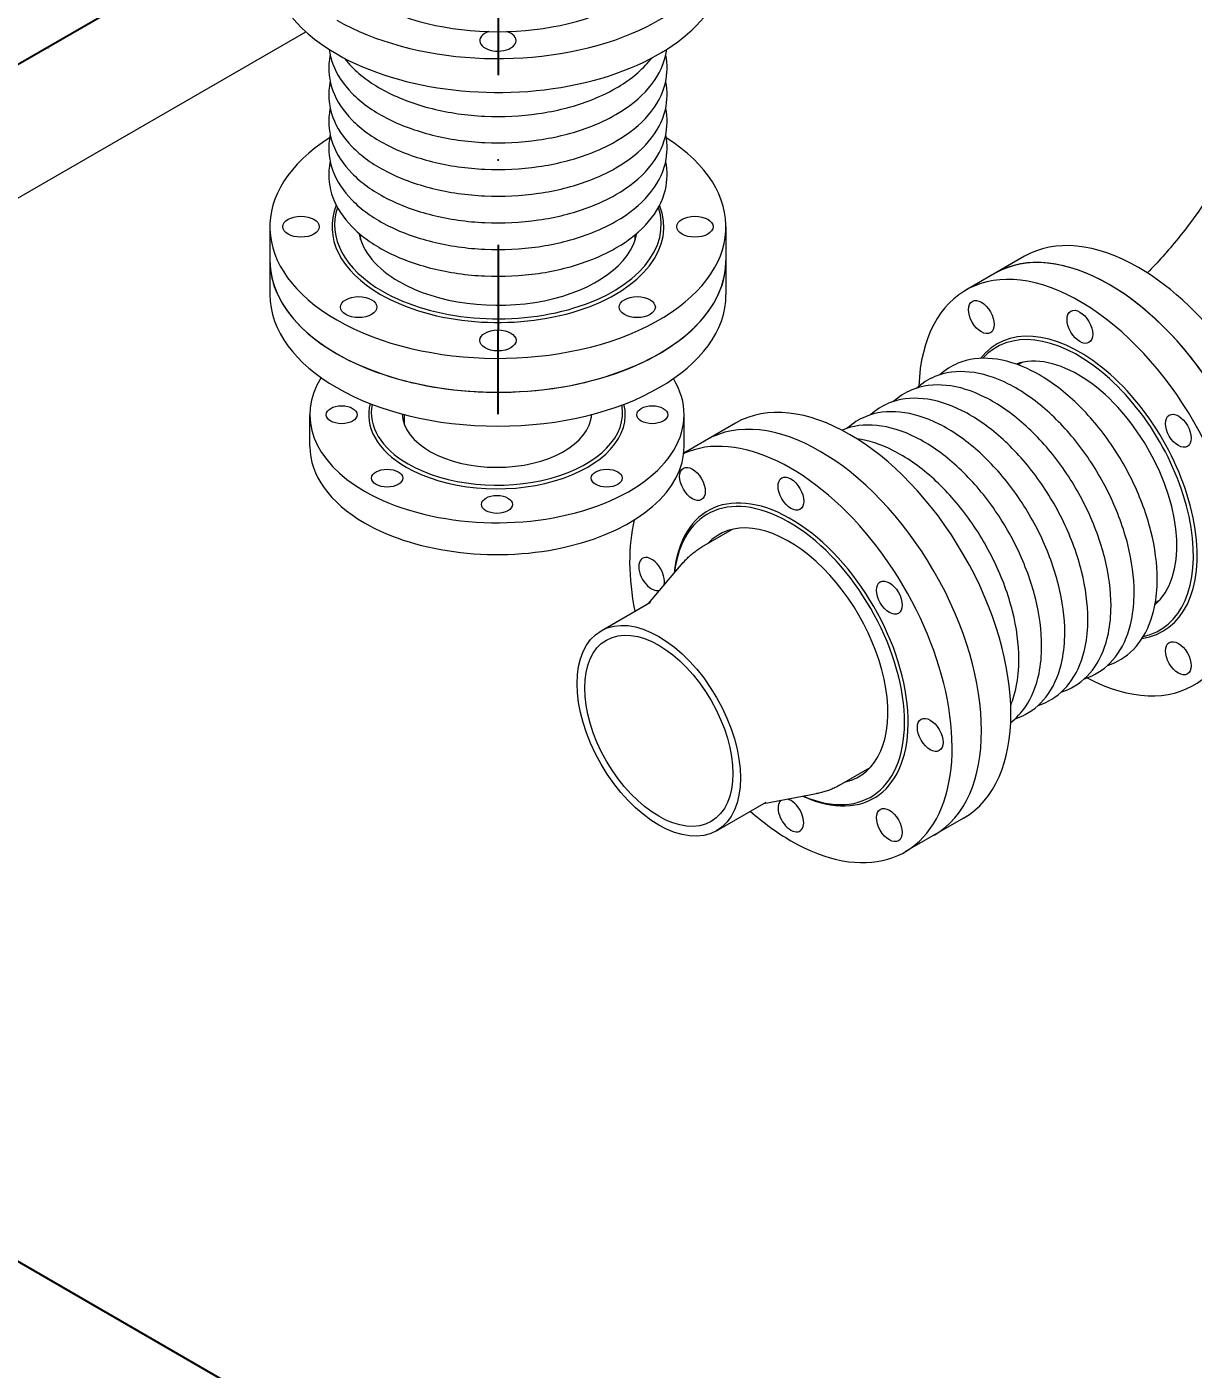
# Model space of a CAD drawing. Header units: millimetres. Extents: x -312439 to 477422, y -331570 to 212570.
# Drawn here: x 341843 to 342717, y 172055 to 173061 of the extents above; entities that cross this region are included whole.
import ezdxf

# ---------------------------------------------------------------- set-up
doc = ezdxf.new("R2010")
doc.units = ezdxf.units.MM
doc.linetypes.add('DASHDOT', pattern=[25.4, 12.7, -6.35, 0, -6.35])
doc.styles.add('ROMAND', font='ROMAND.SHX')
doc.dimstyles.new('1-50 (MILIMETRO)', dxfattribs={"dimscale": 0, "dimtxt": 125, "dimasz": 125, "dimexe": 100, "dimexo": 100, "dimgap": 50, "dimtad": 0, "dimdec": 0, "dimzin": 0, "dimdsep": 46, "dimtxsty": 'ROMAND', "dimcen": -390, "dimclrd": 1, "dimclre": 1, "dimclrt": 3, "dimadec": 0, "dimazin": 0, "dimtfac": 1, "dimtdec": 0, "dimtix": 1, "dimtmove": 2, "dimatfit": 2, "dimfxl": 1, "dimtvp": 1, "dimtolj": 1, "dimtzin": 0, "dimarcsym": 0})

# ---------------------------------------------------------------- blocks, each defined once
blk = doc.blocks.new('*D96')
at = {"color": 1, "lineweight": -2, "transparency": 16777216}
for p, q in [((340982.5, 172444.7), (340982.5, 172743.9)), ((347857.3, 168659.3), (341090.8, 172566)), ((347965.6, 168413.1), (347965.6, 168712.3))]:
    blk.add_line(p, q, dxfattribs=at)
at = {"color": 1, "transparency": 16777216}
for points in [[(341101.2, 172584), (341080.3, 172547.9), (340982.5, 172628.5)], [(347867.7, 168677.3), (347846.9, 168641.2), (347965.6, 168596.8)]]:
    blk.add_solid(points, dxfattribs=at)
at = {"layer": 'Defpoints', "color": 0, "transparency": 16777216}
for p in [(340982.5, 172628.5), (340982.5, 172329.3), (347965.6, 168297.6)]:
    blk.add_point(p, dxfattribs=at)
at = {"color": 3, "transparency": 16777216, "insert": (344536.5, 170720.9), "char_height": 125, "attachment_point": 5, "rotation": 330, "style": 'ROMAND'}
blk.add_mtext('\\A1;8063', dxfattribs=at)
blk = doc.blocks.new('*D127')
at = {"color": 1, "lineweight": -2, "transparency": 16777216}
for p, q in [((342314.6, 173424.3), (341072.6, 174141.4)), ((340339.7, 173602.8), (341064.3, 174021.1)), ((341373.4, 172880.9), (340131.4, 173598))]:
    blk.add_line(p, q, dxfattribs=at)
at = {"color": 1, "transparency": 16777216}
for points in [[(341053.9, 174039.2), (341074.7, 174003.1), (341172.6, 174083.6)], [(340329.3, 173620.8), (340350.1, 173584.7), (340231.4, 173540.3)]]:
    blk.add_solid(points, dxfattribs=at)
at = {"layer": 'Defpoints', "color": 0, "transparency": 16777216}
for p in [(341172.6, 174083.6), (342414.6, 173366.6), (341473.4, 172823.2)]:
    blk.add_point(p, dxfattribs=at)
at = {"color": 3, "transparency": 16777216, "insert": (340639.5, 173920.2), "char_height": 125, "attachment_point": 5, "rotation": 30, "style": 'ROMAND'}
blk.add_mtext('\\A1;1087', dxfattribs=at)
blk = doc.blocks.new('*D60')
at = {"color": 1, "lineweight": -2, "transparency": 16777216}
for p, q in [((342314.6, 175046.3), (341618.3, 174644.3)), ((341718.3, 174577.1), (341718.3, 173089.6)), ((342314.6, 173308.8), (341618.3, 172906.9))]:
    blk.add_line(p, q, dxfattribs=at)
at = {"color": 1, "transparency": 16777216}
for points in [[(341697.5, 174577.1), (341739.2, 174577.1), (341718.3, 174702.1)], [(341697.5, 173089.6), (341739.2, 173089.6), (341718.3, 172964.6)]]:
    blk.add_solid(points, dxfattribs=at)
at = {"layer": 'Defpoints', "color": 0, "transparency": 16777216}
for p in [(342414.6, 175104), (342414.6, 173366.6), (341718.3, 172964.6)]:
    blk.add_point(p, dxfattribs=at)
at = {"color": 3, "transparency": 16777216, "insert": (341593.3, 174175.9), "char_height": 125, "attachment_point": 5, "rotation": 90, "style": 'ROMAND'}
blk.add_mtext('\\A1;1737', dxfattribs=at)

msp = doc.modelspace()

# ---------------------------------------------------------------- linework, layer by layer
at = {"color": 6, "linetype": 'DASHDOT', "ltscale": 10}
msp.add_line((342196.579, 174422.222), (342195.725, 172746.055), dxfattribs=at)
at = {"color": 6, "linetype": 'DASHDOT', "ltscale": 10, "extrusion": (4.44089e-16, 0.816497, 0.57735)}
msp.add_line((341473.433, 172823.204), (342414.561, 173366.564), dxfattribs=at)
at = {"color": 5, "linetype": 'Continuous', "lineweight": 0, "extrusion": (4.44089e-16, 0.816497, 0.57735)}
for p, q in [((341700.251, 172854.243), (342051.794, 173057.207)), ((342024.873, 172911.155), (342024.873, 172860.355)), ((342366.577, 172911.155), (342366.577, 172860.355)), ((342092.847, 172901.48), (342092.847, 172905.23)), ((342298.604, 172901.48), (342298.604, 172905.23)), ((342590.294, 172888.992), (342546.3, 172863.592)), ((342588.665, 172809.563), (342585.418, 172807.688)), ((342054.756, 172746.48), (342054.756, 172770.28)), ((342125.731, 172762.764), (342125.731, 172770.371)), ((342265.719, 172768.084), (342265.719, 172770.371)), ((342335.222, 172746.48), (342335.222, 172770.28)), ((342373.787, 172763.992), (342334.965, 172741.578)), ((342348.612, 172671.181), (342371.57, 172684.435)), ((342308.432, 172628.891), (342334.546, 172659.448)), ((342272.969, 172608.416), (342310.041, 172629.82)), ((342691.544, 172631.372), (342688.297, 172629.497)), ((342451.675, 172492.672), (342474.632, 172505.926)), ((342394.961, 172479.019), (342434.48, 172486.356)), ((342359.497, 172458.544), (342396.57, 172479.948)), ((342544.639, 172468.068), (342500.645, 172442.668))]:
    msp.add_line(p, q, dxfattribs=at)
at = {"color": 5, "linetype": 'Continuous', "lineweight": 0}
for centre, major_axis, start_param, end_param in [((342195.725, 173135.755), (170.852, 0), 3.92699082, 6.66222361), ((342195.725, 173135.755), (-135.947, 0), 0, 3.14159265), ((342195.725, 173110.355), (-170.852, 0), 0, 0.78539816), ((342195.725, 173110.355), (-170.852, 0), 0.78539816, 3.14159265), ((342195.725, 173050.549), (13.595, 0), 2.09007596, 7.06858347), ((342195.725, 173050.549), (13.595, 0), 0.78539816, 1.05151669), ((342195.725, 172911.155), (-170.852, 0), 5.54247328, 7.06858347), ((342195.725, 172911.155), (-170.852, 0), 0.78539816, 3.88230468), ((342195.725, 172911.155), (-124.312, 0), 6.0571064, 7.06858347), ((342195.725, 172912.755), (122.352, 0), 2.95808865, 3.92699082), ((342195.725, 172911.155), (-124.312, 0), 0.78539816, 3.36767156), ((342195.725, 172912.755), (122.352, 0), 3.92699082, 6.46668931), ((342195.725, 172912.755), (104.716, 0), 3.24907876, 3.92699082), ((342195.725, 172912.755), (104.716, 0), 3.92699082, 6.1756992), ((342653.723, 172728.33), (85.426, -147.962), 0, 3.14159265), ((342675.72, 172741.03), (-85.426, 147.962), 5.49778714, 6.28318531), ((342631.726, 172715.63), (-85.426, 147.962), 2.40088063, 7.02389733), ((342653.723, 172728.33), (-85.426, 147.962), 5.49778714, 6.28318531), ((342195.725, 172885.755), (170.852, 0), 3.14159265, 6.28318531), ((342195.725, 172885.755), (170.852, 0), 3.14159265, 3.92699082), ((342195.725, 172885.755), (170.852, 0), 3.92699082, 6.28318531), ((342675.72, 172741.03), (-85.426, 147.962), 4.24851334, 5.49778714), ((342653.723, 172728.33), (-85.426, 147.962), 3.14159265, 5.49778714), ((342195.725, 172860.355), (-170.852, 0), 0, 3.14159265), ((342631.726, 172715.63), (-62.156, 107.657), 2.91551375, 6.50926421), ((342630.34, 172714.83), (61.176, -105.96), 6.09968131, 9.60828196), ((342630.34, 172714.83), (52.358, -90.686), 0.10748611, 3.03410655), ((342194.989, 172770.28), (-140.233, 0), 5.93304267, 7.06858347), ((342194.989, 172770.28), (-140.233, 0), 0.78539816, 3.48229878), ((342459.213, 172616.03), (85.426, -147.962), 0, 3.14159265), ((342194.989, 172770.28), (96.142, 0), 2.98987482, 3.92699082), ((342194.989, 172771.88), (94.183, 0), 3.02695683, 3.92699082), ((342194.989, 172770.28), (96.142, 0), 3.92699082, 6.42546663), ((342194.989, 172771.88), (94.183, 0), 3.92699082, 6.38821398), ((342437.216, 172603.33), (85.426, -147.962), 0, 3.14159265), ((342194.989, 172771.88), (-71.035, 0), 0.02553219, 3.1064533), ((342415.219, 172590.63), (-85.426, 147.962), 2.35619449, 6.22477498), ((342194.989, 172746.48), (140.233, 0), 3.14159265, 3.92699082), ((342194.989, 172746.48), (140.233, 0), 3.92699082, 6.28318531), ((342415.219, 172590.63), (-62.156, 107.657), 2.45904627, 6.96573169), ((342413.834, 172589.83), (61.176, -105.96), 5.62196445, 10.08599882), ((342415.219, 172590.63), (-85.426, 147.962), 0.54616254, 1.03973171), ((342413.834, 172589.83), (52.358, -90.686), 6.10524599, 9.60271728), ((342310.863, 172650.88), (-6.797, 11.773), 3.65792062, 8.6393798), ((342310.863, 172650.88), (-6.797, 11.773), 2.35619449, 3.02823479), ((342415.219, 172470.13), (-6.797, 11.773), 0.11335786, 2.35619449), ((342415.219, 172470.13), (-6.797, 11.773), 2.35619449, 5.76685734), ((342415.219, 172590.63), (-85.426, 147.962), 2.10186094, 2.35619449)]:
    msp.add_ellipse(centre, major_axis=major_axis, ratio=0.57735027, start_param=start_param, end_param=end_param, dxfattribs=at)
for centre, major_axis in [((342048.143, 172911.155), (-13.595, 0)), ((342343.307, 172911.155), (-13.595, 0)), ((342091.369, 172850.905), (-13.595, 0)), ((342300.081, 172850.905), (-13.595, 0)), ((342557.935, 172843.44), (-6.797, 11.773)), ((342631.726, 172836.13), (-6.797, 11.773)), ((342195.725, 172825.949), (-13.595, 0)), ((342078.638, 172770.28), (11.635, 0)), ((342311.34, 172770.28), (-11.635, 0)), ((342705.517, 172758.233), (-6.797, 11.773)), ((342112.717, 172722.78), (11.635, 0)), ((342277.261, 172722.78), (-11.635, 0)), ((342341.428, 172718.44), (-6.797, 11.773)), ((342415.219, 172711.13), (-6.797, 11.773)), ((342194.989, 172703.105), (-11.635, 0)), ((342489.01, 172633.233), (-6.797, 11.773)), ((342316.233, 172533.48), (-43.264, 74.936)), ((342316.233, 172533.48), (-39.253, 67.988)), ((342705.517, 172587.821), (-6.797, 11.773)), ((342519.575, 172530.38), (-6.797, 11.773)), ((342489.01, 172462.821), (-6.797, 11.773))]:
    msp.add_ellipse(centre, major_axis=major_axis, ratio=0.57735027, dxfattribs=at)
for points, knots in [([(342781.74, 173048.63), (342778.94, 173038.673), (342775.593, 173028.484), (342764.123, 172998.05), (342754.493, 172977.611), (342731.937, 172938.183), (342718.967, 172919.225), (342697.743, 172893.024), (342690.091, 172884.418), (342682.355, 172876.489)], [0.369794337, 0.369794337, 0.369794337, 0.369794337, 0.507609134, 0.507609134, 0.778558045, 0.778558045, 1.053396997, 1.053396997, 1.20100199, 1.20100199, 1.20100199, 1.20100199]), ([(342070.04, 173039.778), (342069.796, 173038.659), (342069.593, 173037.536), (342068.307, 173028.587), (342069.21, 173020.605), (342074.915, 173005.253), (342079.785, 172997.911), (342093.173, 172984.203), (342101.924, 172977.923), (342122.334, 172967.284), (342134.041, 172962.961), (342159.088, 172956.742), (342172.419, 172954.841), (342199.382, 172953.608), (342213.008, 172954.269), (342239.252, 172958.093), (342251.865, 172961.255), (342270.785, 172968.313), (342277.752, 172971.558), (342284.096, 172975.221)], [3.80182001, 3.80182001, 3.80182001, 3.80182001, 3.84420963, 3.84420963, 4.1383608, 4.1383608, 4.44043772, 4.44043772, 4.76340526, 4.76340526, 5.09164712, 5.09164712, 5.41874426, 5.41874426, 5.74494249, 5.74494249, 6.07146428, 6.07146428, 6.28318531, 6.28318531, 6.28318531, 6.28318531]), ([(342069.317, 173043.994), (342069.782, 173040.287), (342070.693, 173036.615), (342074.915, 173025.253), (342079.785, 173017.911), (342093.173, 173004.203), (342101.924, 172997.923), (342122.334, 172987.284), (342134.041, 172982.961), (342159.088, 172976.742), (342172.419, 172974.841), (342199.382, 172973.608), (342213.008, 172974.269), (342239.252, 172978.093), (342251.865, 172981.255), (342270.785, 172988.313), (342277.752, 172991.558), (342284.096, 172995.221)], [3.99916947, 3.99916947, 3.99916947, 3.99916947, 4.1383608, 4.1383608, 4.44043772, 4.44043772, 4.76340526, 4.76340526, 5.09164712, 5.09164712, 5.41874426, 5.41874426, 5.74494249, 5.74494249, 6.07146428, 6.07146428, 6.28318531, 6.28318531, 6.28318531, 6.28318531]), ([(342284.096, 172995.221), (342293.931, 173000.899), (342302.271, 173007.584), (342314.853, 173022.348), (342319.185, 173030.416), (342321.604, 173040.549), (342321.917, 173042.268), (342322.133, 173043.994)], [0, 0, 0, 0, 0.328163505, 0.328163505, 0.648411862, 0.648411862, 0.713219509, 0.713219509, 0.713219509, 0.713219509]), ([(342284.096, 172975.221), (342293.931, 172980.899), (342302.271, 172987.584), (342314.853, 173002.348), (342319.185, 173010.416), (342322.844, 173025.743), (342322.918, 173032.861), (342321.41, 173039.778)], [0, 0, 0, 0, 0.328163505, 0.328163505, 0.648411862, 0.648411862, 0.910568967, 0.910568967, 0.910568967, 0.910568967]), ([(342080.544, 173037.5), (342082.231, 173035.312), (342084.084, 173033.185), (342093.01, 173024.026), (342101.765, 173017.732), (342122.188, 173007.066), (342133.907, 173002.731), (342158.98, 172996.493), (342172.326, 172994.584), (342199.319, 172993.34), (342212.96, 172993.999), (342239.238, 172997.82), (342251.869, 173000.984), (342270.825, 173008.051), (342277.809, 173011.303), (342284.169, 173014.975)], [4.34585481, 4.34585481, 4.34585481, 4.34585481, 4.43949986, 4.43949986, 4.76247371, 4.76247371, 5.09090297, 5.09090297, 5.41816927, 5.41816927, 5.74451372, 5.74451372, 6.07118729, 6.07118729, 6.28318531, 6.28318531, 6.28318531, 6.28318531]), ([(342284.169, 173014.975), (342294.021, 173020.663), (342302.379, 173027.362), (342309.503, 173035.725), (342310.218, 173036.608), (342310.906, 173037.5)], [0, 0, 0, 0, 0.328347356, 0.328347356, 0.36653417, 0.36653417, 0.36653417, 0.36653417]), ([(342070.04, 173019.778), (342069.796, 173018.659), (342069.593, 173017.536), (342068.307, 173008.587), (342069.21, 173000.605), (342074.915, 172985.253), (342079.785, 172977.911), (342093.173, 172964.203), (342101.924, 172957.923), (342122.334, 172947.284), (342134.041, 172942.961), (342159.088, 172936.742), (342172.419, 172934.841), (342199.382, 172933.608), (342213.008, 172934.269), (342239.252, 172938.093), (342251.865, 172941.255), (342270.785, 172948.313), (342277.752, 172951.558), (342284.096, 172955.221)], [3.80182001, 3.80182001, 3.80182001, 3.80182001, 3.84420963, 3.84420963, 4.1383608, 4.1383608, 4.44043772, 4.44043772, 4.76340526, 4.76340526, 5.09164712, 5.09164712, 5.41874426, 5.41874426, 5.74494249, 5.74494249, 6.07146428, 6.07146428, 6.28318531, 6.28318531, 6.28318531, 6.28318531]), ([(342284.096, 172955.221), (342293.931, 172960.899), (342302.271, 172967.584), (342314.853, 172982.348), (342319.185, 172990.416), (342322.844, 173005.743), (342322.918, 173012.861), (342321.41, 173019.778)], [0, 0, 0, 0, 0.328163505, 0.328163505, 0.648411862, 0.648411862, 0.910568967, 0.910568967, 0.910568967, 0.910568967]), ([(342070.04, 172999.778), (342069.796, 172998.659), (342069.593, 172997.536), (342068.307, 172988.587), (342069.21, 172980.605), (342074.915, 172965.253), (342079.785, 172957.911), (342093.173, 172944.203), (342101.924, 172937.923), (342122.334, 172927.284), (342134.041, 172922.961), (342159.088, 172916.742), (342172.419, 172914.841), (342199.382, 172913.608), (342213.008, 172914.269), (342239.252, 172918.093), (342251.865, 172921.255), (342270.785, 172928.313), (342277.752, 172931.558), (342284.096, 172935.221)], [3.80182001, 3.80182001, 3.80182001, 3.80182001, 3.84420963, 3.84420963, 4.1383608, 4.1383608, 4.44043772, 4.44043772, 4.76340526, 4.76340526, 5.09164712, 5.09164712, 5.41874426, 5.41874426, 5.74494249, 5.74494249, 6.07146428, 6.07146428, 6.28318531, 6.28318531, 6.28318531, 6.28318531]), ([(342284.096, 172935.221), (342293.931, 172940.899), (342302.271, 172947.584), (342314.853, 172962.348), (342319.185, 172970.416), (342322.844, 172985.743), (342322.918, 172992.861), (342321.41, 172999.778)], [0, 0, 0, 0, 0.328163505, 0.328163505, 0.648411862, 0.648411862, 0.910568967, 0.910568967, 0.910568967, 0.910568967]), ([(342070.04, 172979.778), (342069.796, 172978.659), (342069.593, 172977.536), (342068.307, 172968.587), (342069.21, 172960.605), (342074.915, 172945.253), (342079.785, 172937.911), (342093.173, 172924.203), (342101.924, 172917.923), (342122.334, 172907.284), (342134.041, 172902.961), (342159.088, 172896.742), (342172.419, 172894.841), (342199.382, 172893.608), (342213.008, 172894.269), (342239.252, 172898.093), (342251.865, 172901.255), (342270.785, 172908.313), (342277.752, 172911.558), (342284.096, 172915.221)], [3.80182001, 3.80182001, 3.80182001, 3.80182001, 3.84420963, 3.84420963, 4.1383608, 4.1383608, 4.44043772, 4.44043772, 4.76340526, 4.76340526, 5.09164712, 5.09164712, 5.41874426, 5.41874426, 5.74494249, 5.74494249, 6.07146428, 6.07146428, 6.28318531, 6.28318531, 6.28318531, 6.28318531]), ([(342284.096, 172915.221), (342293.931, 172920.899), (342302.271, 172927.584), (342314.853, 172942.348), (342319.185, 172950.416), (342322.844, 172965.743), (342322.918, 172972.861), (342321.41, 172979.778)], [0, 0, 0, 0, 0.328163505, 0.328163505, 0.648411862, 0.648411862, 0.910568967, 0.910568967, 0.910568967, 0.910568967]), ([(342070.04, 172959.778), (342069.796, 172958.659), (342069.593, 172957.536), (342068.307, 172948.587), (342069.21, 172940.605), (342074.915, 172925.253), (342079.785, 172917.911), (342093.173, 172904.203), (342101.924, 172897.923), (342122.334, 172887.284), (342134.041, 172882.961), (342159.088, 172876.742), (342172.419, 172874.841), (342199.382, 172873.608), (342213.008, 172874.269), (342239.252, 172878.093), (342251.865, 172881.255), (342270.785, 172888.313), (342277.752, 172891.558), (342284.096, 172895.221)], [3.80182001, 3.80182001, 3.80182001, 3.80182001, 3.84420963, 3.84420963, 4.1383608, 4.1383608, 4.44043772, 4.44043772, 4.76340526, 4.76340526, 5.09164712, 5.09164712, 5.41874426, 5.41874426, 5.74494249, 5.74494249, 6.07146428, 6.07146428, 6.28318531, 6.28318531, 6.28318531, 6.28318531]), ([(342284.096, 172895.221), (342293.931, 172900.899), (342302.271, 172907.584), (342314.853, 172922.348), (342319.185, 172930.416), (342322.844, 172945.743), (342322.918, 172952.861), (342321.41, 172959.778)], [0, 0, 0, 0, 0.328163505, 0.328163505, 0.648411862, 0.648411862, 0.910568967, 0.910568967, 0.910568967, 0.910568967]), ([(342689.71, 172647.065), (342689.71, 172658.421), (342688.089, 172670.571), (342681.864, 172695.275), (342677.268, 172707.824), (342665.601, 172732.079), (342658.541, 172743.784), (342642.64, 172765.234), (342633.802, 172774.974), (342615.151, 172791.532), (342605.338, 172798.34), (342585.633, 172808.237), (342575.734, 172811.329), (342557.061, 172813.177), (342548.243, 172812.056), (342535.394, 172806.747), (342530.801, 172803.828), (342526.775, 172800.165)], [0, 0, 0, 0, 0.32816351, 0.32816351, 0.65548399, 0.65548399, 0.98174571, 0.98174571, 1.30813582, 1.30813582, 1.63575105, 1.63575105, 1.96354502, 1.96354502, 2.27981164, 2.27981164, 2.48136529, 2.48136529, 2.48136529, 2.48136529]), ([(342672.39, 172637.065), (342672.39, 172648.421), (342670.768, 172660.571), (342664.543, 172685.275), (342659.947, 172697.824), (342648.281, 172722.079), (342641.221, 172733.784), (342625.319, 172755.234), (342616.481, 172764.974), (342597.83, 172781.532), (342588.018, 172788.34), (342568.313, 172798.237), (342558.413, 172801.329), (342539.74, 172803.177), (342530.922, 172802.056), (342518.073, 172796.747), (342513.48, 172793.828), (342509.454, 172790.165)], [0, 0, 0, 0, 0.32816351, 0.32816351, 0.65548399, 0.65548399, 0.98174571, 0.98174571, 1.30813582, 1.30813582, 1.63575105, 1.63575105, 1.96354502, 1.96354502, 2.27981164, 2.27981164, 2.48136529, 2.48136529, 2.48136529, 2.48136529]), ([(342655.069, 172627.065), (342655.069, 172638.421), (342653.448, 172650.571), (342647.223, 172675.275), (342642.627, 172687.824), (342630.96, 172712.079), (342623.9, 172723.784), (342607.999, 172745.234), (342599.161, 172754.974), (342580.51, 172771.532), (342570.697, 172778.34), (342550.992, 172788.237), (342541.093, 172791.329), (342522.42, 172793.177), (342513.602, 172792.056), (342500.753, 172786.747), (342496.16, 172783.828), (342492.134, 172780.165)], [0, 0, 0, 0, 0.32816351, 0.32816351, 0.65548399, 0.65548399, 0.98174571, 0.98174571, 1.30813582, 1.30813582, 1.63575105, 1.63575105, 1.96354502, 1.96354502, 2.27981164, 2.27981164, 2.48136529, 2.48136529, 2.48136529, 2.48136529]), ([(342637.749, 172617.065), (342637.749, 172628.421), (342636.127, 172640.571), (342629.902, 172665.275), (342625.306, 172677.824), (342613.64, 172702.079), (342606.58, 172713.784), (342590.678, 172735.234), (342581.84, 172744.974), (342563.189, 172761.532), (342553.377, 172768.34), (342533.671, 172778.237), (342523.772, 172781.329), (342505.099, 172783.177), (342496.281, 172782.056), (342483.432, 172776.747), (342478.839, 172773.828), (342474.813, 172770.165)], [0, 0, 0, 0, 0.32816351, 0.32816351, 0.65548399, 0.65548399, 0.98174571, 0.98174571, 1.30813582, 1.30813582, 1.63575105, 1.63575105, 1.96354502, 1.96354502, 2.27981164, 2.27981164, 2.48136529, 2.48136529, 2.48136529, 2.48136529]), ([(342620.428, 172607.065), (342620.428, 172618.421), (342618.807, 172630.571), (342612.582, 172655.275), (342607.986, 172667.824), (342596.319, 172692.079), (342589.259, 172703.784), (342573.358, 172725.234), (342564.52, 172734.974), (342545.869, 172751.532), (342536.056, 172758.34), (342516.351, 172768.237), (342506.452, 172771.329), (342487.779, 172773.177), (342478.961, 172772.056), (342466.112, 172766.747), (342461.519, 172763.828), (342457.492, 172760.165)], [0, 0, 0, 0, 0.32816351, 0.32816351, 0.65548399, 0.65548399, 0.98174571, 0.98174571, 1.30813582, 1.30813582, 1.63575105, 1.63575105, 1.96354502, 1.96354502, 2.27981164, 2.27981164, 2.48136529, 2.48136529, 2.48136529, 2.48136529]), ([(342603.108, 172597.065), (342603.108, 172608.421), (342601.486, 172620.571), (342595.261, 172645.275), (342590.665, 172657.824), (342578.999, 172682.079), (342571.939, 172693.784), (342556.037, 172715.234), (342547.199, 172724.974), (342528.548, 172741.532), (342518.736, 172748.34), (342499.03, 172758.237), (342489.131, 172761.329), (342470.458, 172763.177), (342461.64, 172762.056), (342453.688, 172758.77), (342453.584, 172758.727), (342453.48, 172758.683)], [0, 0, 0, 0, 0.32816351, 0.32816351, 0.65548399, 0.65548399, 0.98174571, 0.98174571, 1.30813582, 1.30813582, 1.63575105, 1.63575105, 1.96354502, 1.96354502, 2.27981164, 2.27981164, 2.28401584, 2.28401584, 2.28401584, 2.28401584]), ([(342586.037, 172587.125), (342586.037, 172598.501), (342584.411, 172610.67), (342578.175, 172635.408), (342573.57, 172647.972), (342561.885, 172672.255), (342554.814, 172683.971), (342538.889, 172705.439), (342530.037, 172715.187), (342511.357, 172731.757), (342501.528, 172738.568), (342482.605, 172748.054), (342473.512, 172751.028), (342464.717, 172752.207)], [0, 0, 0, 0, 0.32834736, 0.32834736, 0.65583782, 0.65583782, 0.98224611, 0.98224611, 1.30878744, 1.30878744, 1.63658278, 1.63658278, 1.9373305, 1.9373305, 1.9373305, 1.9373305]), ([(342334.546, 172659.448), (342335.332, 172660.368), (342336.151, 172661.266), (342337.853, 172663.011), (342338.736, 172663.859), (342340.561, 172665.496), (342341.504, 172666.285), (342343.446, 172667.801), (342344.445, 172668.526), (342346.493, 172669.907), (342347.542, 172670.563), (342348.612, 172671.181)], [3.725505765, 3.725505765, 3.725505765, 3.725505765, 3.765802776, 3.765802776, 3.806099786, 3.806099786, 3.846396796, 3.846396796, 3.886693807, 3.886693807, 3.926990817, 3.926990817, 3.926990817, 3.926990817]), ([(342652.46, 172582.472), (342655.083, 172583.31), (342657.615, 172584.366), (342666.965, 172589.275), (342672.913, 172594.678), (342682.372, 172608.473), (342685.776, 172616.972), (342689.054, 172632.907), (342689.71, 172639.826), (342689.71, 172647.065)], [5.37261634, 5.37261634, 5.37261634, 5.37261634, 5.474589709, 5.474589709, 5.767211043, 5.767211043, 6.073965029, 6.073965029, 6.283185307, 6.283185307, 6.283185307, 6.283185307]), ([(342635.139, 172572.472), (342637.762, 172573.31), (342640.294, 172574.366), (342649.644, 172579.275), (342655.592, 172584.678), (342665.051, 172598.473), (342668.455, 172606.972), (342671.733, 172622.907), (342672.39, 172629.826), (342672.39, 172637.065)], [5.37261634, 5.37261634, 5.37261634, 5.37261634, 5.474589709, 5.474589709, 5.767211043, 5.767211043, 6.073965029, 6.073965029, 6.283185307, 6.283185307, 6.283185307, 6.283185307]), ([(342617.819, 172562.472), (342620.442, 172563.31), (342622.974, 172564.366), (342632.324, 172569.275), (342638.272, 172574.678), (342647.731, 172588.473), (342651.135, 172596.972), (342654.413, 172612.907), (342655.069, 172619.826), (342655.069, 172627.065)], [5.37261634, 5.37261634, 5.37261634, 5.37261634, 5.474589709, 5.474589709, 5.767211043, 5.767211043, 6.073965029, 6.073965029, 6.283185307, 6.283185307, 6.283185307, 6.283185307]), ([(342600.498, 172552.472), (342603.121, 172553.31), (342605.653, 172554.366), (342615.003, 172559.275), (342620.951, 172564.678), (342630.41, 172578.473), (342633.814, 172586.972), (342637.092, 172602.907), (342637.749, 172609.826), (342637.749, 172617.065)], [5.37261634, 5.37261634, 5.37261634, 5.37261634, 5.474589709, 5.474589709, 5.767211043, 5.767211043, 6.073965029, 6.073965029, 6.283185307, 6.283185307, 6.283185307, 6.283185307]), ([(342583.177, 172542.472), (342585.801, 172543.31), (342588.333, 172544.366), (342597.683, 172549.275), (342603.631, 172554.678), (342613.09, 172568.473), (342616.493, 172576.972), (342619.772, 172592.907), (342620.428, 172599.826), (342620.428, 172607.065)], [5.37261634, 5.37261634, 5.37261634, 5.37261634, 5.474589709, 5.474589709, 5.767211043, 5.767211043, 6.073965029, 6.073965029, 6.283185307, 6.283185307, 6.283185307, 6.283185307]), ([(342579.888, 172539.738), (342584.108, 172542.934), (342587.815, 172546.873), (342595.769, 172558.473), (342599.173, 172566.972), (342602.451, 172582.907), (342603.108, 172589.826), (342603.108, 172597.065)], [5.569965798, 5.569965798, 5.569965798, 5.569965798, 5.767211043, 5.767211043, 6.073965029, 6.073965029, 6.283185307, 6.283185307, 6.283185307, 6.283185307]), ([(342579.899, 172552.708), (342581.662, 172556.995), (342583.043, 172561.598), (342585.378, 172572.935), (342586.037, 172579.869), (342586.037, 172587.125)], [5.916651137, 5.916651137, 5.916651137, 5.916651137, 6.073766391, 6.073766391, 6.283185307, 6.283185307, 6.283185307, 6.283185307]), ([(342451.675, 172492.672), (342450.604, 172492.053), (342449.512, 172491.473), (342447.292, 172490.39), (342446.164, 172489.887), (342443.881, 172488.963), (342442.726, 172488.542), (342440.395, 172487.779), (342439.22, 172487.438), (342436.858, 172486.837), (342435.67, 172486.577), (342434.48, 172486.356)], [0.785398163, 0.785398163, 0.785398163, 0.785398163, 0.825695174, 0.825695174, 0.865992184, 0.865992184, 0.906289194, 0.906289194, 0.946586205, 0.946586205, 0.986883215, 0.986883215, 0.986883215, 0.986883215])]:
    msp.add_open_spline(points, degree=3, knots=knots, dxfattribs=at)

# ---------------------------------------------------------------- dimensions: what is measured, and where the dimension line sits
dim = msp.add_linear_dim(base=(341718.327, 172964.593), p1=(342414.561, 175104.042), p2=(342414.561, 173366.564), angle=270, dimstyle='1-50 (MILIMETRO)', override={"dimscale": 1})
dim.commit()
dim.dimension.update_dxf_attribs({"geometry": '*D60', "text_midpoint": (341593.327, 174175.948), "dimtype": 161})
for p1, p2, distance, picture, middle in [((341473.433, 172823.204), (342414.561, 173366.564), 1242.01, '*D127', (340639.487, 173920.212)), ((347965.562, 168297.588), (340982.504, 172329.258), -259.116, '*D96', (344536.533, 170720.878))]:
    dim = msp.add_aligned_dim(p1=p1, p2=p2, distance=distance, dimstyle='1-50 (MILIMETRO)', override={"dimscale": 1})
    dim.commit()
    dim.dimension.update_dxf_attribs({"geometry": picture, "text_midpoint": middle})

doc.saveas('drawing.dxf')
